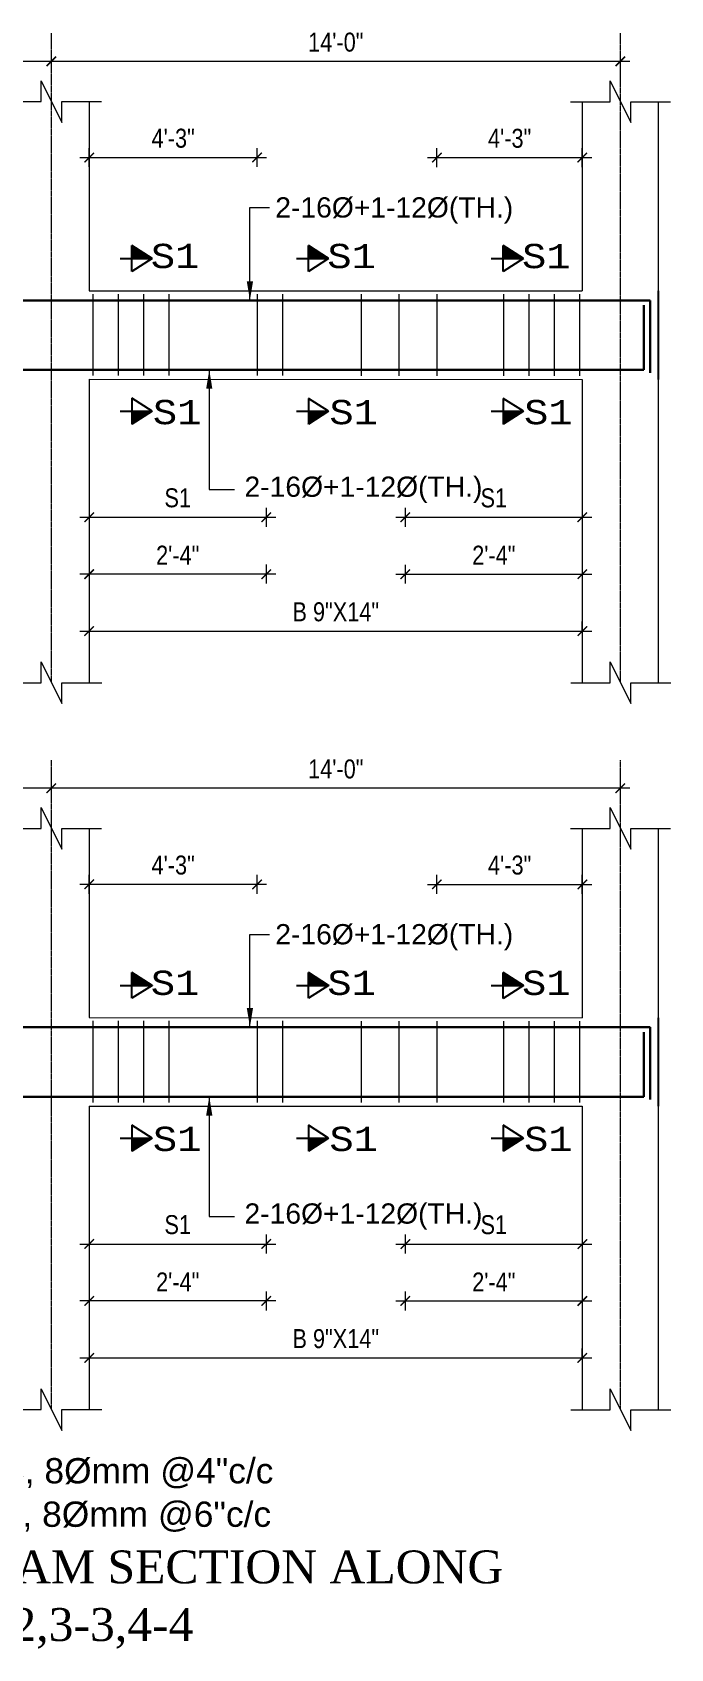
# Model space of a CAD drawing. Header units: inches. Extents: x -412 to 2766, y -9590 to -2111.
# Drawn here: x 2001 to 2203, y -6260 to -5749 of the extents above; entities that cross this region are included whole.
import ezdxf

# ---------------------------------------------------------------- set-up
doc = ezdxf.new("R2010")
doc.units = ezdxf.units.IN
doc.header["$LTSCALE"] = 0.5
doc.header["$MEASUREMENT"] = 0
doc.header["$PDMODE"] = 66
for name, pattern in [('ACAD_ISO02W100', [15, 12, -3]), ('ACAD_ISO03W100', [30, 12, -18]), ('CENTER2', [1.125, 0.75, -0.125, 0.125, -0.125])]:
    doc.linetypes.add(name, pattern=pattern)
for name, color, linetype, lineweight in [('09 CONTINUITY', 7, 'Continuous', 9), ('15 CENTER', 113, 'CENTER2', 15), ('15 TEXT', 7, 'Continuous', 15), ('20 BEAM ELEVATION', 140, 'ACAD_ISO03W100', 20), ('20 BEAM SECTION ARROW', 7, 'ACAD_ISO02W100', 20), ('20 STIRRUPS', 137, 'Continuous', 20), ('30 RENFORCEMENT', 12, 'Continuous', 30), ('DIM', 180, 'Continuous', 5), ('Profile ele', 4, 'Continuous', 25), ('RINF', 4, 'Continuous', 25)]:
    doc.layers.add(name, color=color, linetype=linetype, lineweight=lineweight)
doc.styles.add('arial', font='arial.ttf')
doc.styles.add('CUNEW', font='cour.ttf')
doc.styles.add('ordinary', font='ARIALN.TTF')
doc.styles.get("Standard").update_dxf_attribs({"font": 'arial.ttf'})
doc.styles.add('TEX8', font='cour.ttf', dxfattribs={"width": 0.75})
doc.dimstyles.new('SUREN 1', dxfattribs={"dimtxt": 0.75, "dimasz": 6, "dimexe": 1.5, "dimexo": 1.5, "dimgap": 1, "dimtad": 1, "dimdec": 1, "dimzin": 3, "dimdsep": 46, "dimlunit": 4, "dimtxsty": 'TEX8', "dimblk": 'ARCHTICK', "dimcen": 0.09375, "dimclrd": 1, "dimclre": 1, "dimclrt": 256, "dimadec": 0, "dimazin": 0, "dimtfac": 0.75, "dimtdec": 1, "dimtmove": 1, "dimatfit": 3, "dimfxl": 1, "dimtolj": 1, "dimtzin": 0, "dimlwd": 9, "dimlwe": 9, "dimarcsym": 0})
doc.dimstyles.new('SUREN 4', dxfattribs={"dimtxt": 4, "dimasz": 3, "dimexe": 3, "dimexo": 0, "dimgap": 3, "dimtad": 1, "dimdec": 0, "dimzin": 3, "dimdsep": 46, "dimlunit": 4, "dimtxsty": 'ordinary', "dimblk": 'ARCHTICK', "dimcen": 8, "dimdle": 3, "dimclrd": 1, "dimclre": 5, "dimclrt": 256, "dimadec": 3, "dimazin": 0, "dimtfac": 1, "dimtdec": 0, "dimtmove": 1, "dimatfit": 3, "dimfxl": 3, "dimfxlon": 1, "dimfrac": 1, "dimtolj": 1, "dimtzin": 0, "dimlwd": 5, "dimlwe": 5, "dimarcsym": 0})

# ---------------------------------------------------------------- blocks, each defined once
blk = doc.blocks.new('_ArchTick')
at = {"color": 0, "linetype": 'ByBlock', "const_width": 0.15}
blk.add_lwpolyline([(-0.5, -0.5), (0.5, 0.5)], dxfattribs=at)
blk = doc.blocks.new('*D1429')
at = {"layer": 'Defpoints', "color": 0, "transparency": 16777216}
for p in [(-17525.34, -17069.5), (-17469.34, -17069.5), (-17469.34, -17113.11)]:
    blk.add_point(p, dxfattribs=at)
at = {"layer": 'DIM', "color": 5, "lineweight": 5, "transparency": 16777216}
for p, q in [((-17525.34, -17110.11), (-17525.34, -17116.11)), ((-17469.34, -17110.11), (-17469.34, -17116.11))]:
    blk.add_line(p, q, dxfattribs=at)
at = {"layer": 'DIM', "color": 1, "lineweight": 5, "transparency": 16777216}
blk.add_line((-17528.34, -17113.11), (-17466.34, -17113.11), dxfattribs=at)
at = {"layer": 'DIM', "color": 1, "lineweight": 5, "transparency": 16777216, "xscale": 3, "yscale": 3, "zscale": 3, "rotation": 180}
blk.add_blockref('_ArchTick', (-17525.34, -17113.11), dxfattribs=at)
at = {"layer": 'DIM', "color": 1, "lineweight": 5, "transparency": 16777216, "xscale": 3, "yscale": 3, "zscale": 3}
blk.add_blockref('_ArchTick', (-17469.34, -17113.11), dxfattribs=at)
at = {"layer": 'DIM', "transparency": 16777216, "insert": (-17497.34, -17107.01), "char_height": 6, "attachment_point": 5, "style": 'ordinary'}
blk.add_mtext('\\A1;S1', dxfattribs=at)
blk = doc.blocks.new('*D1430')
at = {"layer": 'Defpoints', "color": 0, "transparency": 16777216}
for p in [(-17525.34, -17069.5), (-17469.34, -17069.5), (-17525.34, -17131.11)]:
    blk.add_point(p, dxfattribs=at)
at = {"layer": 'DIM', "color": 1, "lineweight": 5, "transparency": 16777216}
blk.add_line((-17466.34, -17131.11), (-17528.34, -17131.11), dxfattribs=at)
at = {"layer": 'DIM', "color": 5, "lineweight": 5, "transparency": 16777216}
for p, q in [((-17525.34, -17128.11), (-17525.34, -17134.11)), ((-17469.34, -17128.11), (-17469.34, -17134.11))]:
    blk.add_line(p, q, dxfattribs=at)
at = {"layer": 'DIM', "color": 1, "lineweight": 5, "transparency": 16777216, "xscale": 3, "yscale": 3, "zscale": 3, "rotation": 180}
blk.add_blockref('_ArchTick', (-17525.34, -17131.11), dxfattribs=at)
at = {"layer": 'DIM', "color": 1, "lineweight": 5, "transparency": 16777216, "xscale": 3, "yscale": 3, "zscale": 3}
blk.add_blockref('_ArchTick', (-17469.34, -17131.11), dxfattribs=at)
at = {"layer": 'DIM', "transparency": 16777216, "insert": (-17497.34, -17125.1), "char_height": 6, "attachment_point": 5, "style": 'ordinary'}
blk.add_mtext('\\A1;2\'-4"', dxfattribs=at)
blk = doc.blocks.new('*D1433')
at = {"layer": 'Defpoints', "color": 0, "transparency": 16777216}
for p in [(-17425.34, -17069.52), (-17369.34, -17069.52), (-17369.34, -17113.13)]:
    blk.add_point(p, dxfattribs=at)
at = {"layer": 'DIM', "color": 5, "lineweight": 5, "transparency": 16777216}
for p, q in [((-17425.34, -17110.13), (-17425.34, -17116.13)), ((-17369.34, -17110.13), (-17369.34, -17116.13))]:
    blk.add_line(p, q, dxfattribs=at)
at = {"layer": 'DIM', "color": 1, "lineweight": 5, "transparency": 16777216}
blk.add_line((-17428.34, -17113.13), (-17366.34, -17113.13), dxfattribs=at)
at = {"layer": 'DIM', "color": 1, "lineweight": 5, "transparency": 16777216, "xscale": 3, "yscale": 3, "zscale": 3, "rotation": 180}
blk.add_blockref('_ArchTick', (-17425.34, -17113.13), dxfattribs=at)
at = {"layer": 'DIM', "color": 1, "lineweight": 5, "transparency": 16777216, "xscale": 3, "yscale": 3, "zscale": 3}
blk.add_blockref('_ArchTick', (-17369.34, -17113.13), dxfattribs=at)
at = {"layer": 'DIM', "transparency": 16777216, "insert": (-17397.34, -17107.03), "char_height": 6, "attachment_point": 5, "style": 'ordinary'}
blk.add_mtext('\\A1;S1', dxfattribs=at)
blk = doc.blocks.new('*D1434')
at = {"layer": 'Defpoints', "color": 0, "transparency": 16777216}
for p in [(-17425.34, -17069.52), (-17369.34, -17069.52), (-17369.34, -17131.13)]:
    blk.add_point(p, dxfattribs=at)
at = {"layer": 'DIM', "color": 1, "lineweight": 5, "transparency": 16777216}
blk.add_line((-17428.34, -17131.13), (-17366.34, -17131.13), dxfattribs=at)
at = {"layer": 'DIM', "color": 5, "lineweight": 5, "transparency": 16777216}
for p, q in [((-17425.34, -17128.13), (-17425.34, -17134.13)), ((-17369.34, -17128.13), (-17369.34, -17134.13))]:
    blk.add_line(p, q, dxfattribs=at)
at = {"layer": 'DIM', "color": 1, "lineweight": 5, "transparency": 16777216, "xscale": 3, "yscale": 3, "zscale": 3, "rotation": 180}
blk.add_blockref('_ArchTick', (-17425.34, -17131.13), dxfattribs=at)
at = {"layer": 'DIM', "color": 1, "lineweight": 5, "transparency": 16777216, "xscale": 3, "yscale": 3, "zscale": 3}
blk.add_blockref('_ArchTick', (-17369.34, -17131.13), dxfattribs=at)
at = {"layer": 'DIM', "transparency": 16777216, "insert": (-17397.34, -17125.12), "char_height": 6, "attachment_point": 5, "style": 'ordinary'}
blk.add_mtext('\\A1;2\'-4"', dxfattribs=at)
blk = doc.blocks.new('*D1419')
at = {"layer": 'Defpoints', "color": 0, "transparency": 16777216}
for p in [(-17525.34, -17149.11), (-17369.34, -17149.13, 0), (-17369.34, -17149.13)]:
    blk.add_point(p, dxfattribs=at)
at = {"layer": 'DIM', "color": 5, "lineweight": 5, "transparency": 16777216}
for p, q in [((-17369.34, -17149.13), (-17369.34, -17146.13)), ((-17525.34, -17149.11), (-17525.34, -17152.13))]:
    blk.add_line(p, q, dxfattribs=at)
at = {"layer": 'DIM', "color": 1, "lineweight": 5, "transparency": 16777216}
blk.add_line((-17528.34, -17149.13), (-17366.34, -17149.13), dxfattribs=at)
at = {"layer": 'DIM', "color": 1, "lineweight": 5, "transparency": 16777216, "xscale": 3, "yscale": 3, "zscale": 3, "rotation": 180}
blk.add_blockref('_ArchTick', (-17525.34, -17149.13), dxfattribs=at)
at = {"layer": 'DIM', "color": 1, "lineweight": 5, "transparency": 16777216, "xscale": 3, "yscale": 3, "zscale": 3}
blk.add_blockref('_ArchTick', (-17369.34, -17149.13), dxfattribs=at)
at = {"layer": 'DIM', "transparency": 16777216, "insert": (-17447.34, -17143.07), "char_height": 6, "attachment_point": 5, "style": 'ordinary'}
blk.add_mtext('\\A1;B 9"X14"', dxfattribs=at)
blk = doc.blocks.new('*D1420')
at = {"layer": 'Defpoints', "color": 0, "transparency": 16777216}
for p in [(-17755.34, -16960.02), (-17537.34, -16960.02), (-17755.34, -16968.92)]:
    blk.add_point(p, dxfattribs=at)
at = {"layer": 'DIM', "color": 5, "lineweight": 5, "transparency": 16777216}
for p, q in [((-17755.34, -16965.92), (-17755.34, -16971.92)), ((-17537.34, -16965.92), (-17537.34, -16971.92))]:
    blk.add_line(p, q, dxfattribs=at)
at = {"layer": 'DIM', "color": 1, "lineweight": 5, "transparency": 16777216}
blk.add_line((-17534.34, -16968.92), (-17758.34, -16968.92), dxfattribs=at)
at = {"layer": 'DIM', "color": 1, "lineweight": 5, "transparency": 16777216, "xscale": 3, "yscale": 3, "zscale": 3, "rotation": 180}
blk.add_blockref('_ArchTick', (-17755.34, -16968.92), dxfattribs=at)
at = {"layer": 'DIM', "color": 1, "lineweight": 5, "transparency": 16777216, "xscale": 3, "yscale": 3, "zscale": 3}
blk.add_blockref('_ArchTick', (-17537.34, -16968.92), dxfattribs=at)
at = {"layer": 'DIM', "transparency": 16777216, "insert": (-17646.34, -16962.91), "char_height": 6, "attachment_point": 5, "style": 'ordinary'}
blk.add_mtext('\\A1;12\'-7"', dxfattribs=at)
blk = doc.blocks.new('*D1421')
at = {"layer": 'Defpoints', "color": 0, "transparency": 16777216}
for p in [(-17537.34, -16960.02), (-17357.34, -16960.04, 0), (-17537.34, -16968.94)]:
    blk.add_point(p, dxfattribs=at)
at = {"layer": 'DIM', "color": 5, "lineweight": 5, "transparency": 16777216}
for p, q in [((-17537.34, -16965.94), (-17537.34, -16971.94)), ((-17357.34, -16965.94), (-17357.34, -16971.94))]:
    blk.add_line(p, q, dxfattribs=at)
at = {"layer": 'DIM', "color": 1, "lineweight": 5, "transparency": 16777216}
blk.add_line((-17354.34, -16968.94), (-17540.34, -16968.94), dxfattribs=at)
at = {"layer": 'DIM', "color": 1, "lineweight": 5, "transparency": 16777216, "xscale": 3, "yscale": 3, "zscale": 3, "rotation": 180}
blk.add_blockref('_ArchTick', (-17537.34, -16968.94), dxfattribs=at)
at = {"layer": 'DIM', "color": 1, "lineweight": 5, "transparency": 16777216, "xscale": 3, "yscale": 3, "zscale": 3}
blk.add_blockref('_ArchTick', (-17357.34, -16968.94), dxfattribs=at)
at = {"layer": 'DIM', "transparency": 16777216, "insert": (-17447.34, -16962.88), "char_height": 6, "attachment_point": 5, "style": 'ordinary'}
blk.add_mtext('\\A1;14\'-0"', dxfattribs=at)
blk = doc.blocks.new('*D1422')
at = {"layer": 'Defpoints', "color": 0, "transparency": 16777216}
for p in [(-17472.23, -16999.34), (-17525.34, -17041.5), (-17472.23, -17046.02)]:
    blk.add_point(p, dxfattribs=at)
at = {"layer": 'DIM', "color": 5, "lineweight": 5, "transparency": 16777216}
for p, q in [((-17525.34, -17002.34), (-17525.34, -16996.34)), ((-17472.23, -17002.34), (-17472.23, -16996.34))]:
    blk.add_line(p, q, dxfattribs=at)
at = {"layer": 'DIM', "color": 1, "lineweight": 5, "transparency": 16777216}
blk.add_line((-17528.34, -16999.34), (-17469.23, -16999.34), dxfattribs=at)
at = {"layer": 'DIM', "color": 1, "lineweight": 5, "transparency": 16777216, "xscale": 3, "yscale": 3, "zscale": 3, "rotation": 180}
blk.add_blockref('_ArchTick', (-17525.34, -16999.34), dxfattribs=at)
at = {"layer": 'DIM', "color": 1, "lineweight": 5, "transparency": 16777216, "xscale": 3, "yscale": 3, "zscale": 3}
blk.add_blockref('_ArchTick', (-17472.23, -16999.34), dxfattribs=at)
at = {"layer": 'DIM', "transparency": 16777216, "insert": (-17498.78, -16993.27), "char_height": 6, "attachment_point": 5, "style": 'ordinary'}
blk.add_mtext('\\A1;4\'-3"', dxfattribs=at)
blk = doc.blocks.new('*D1423')
at = {"layer": 'Defpoints', "color": 0, "transparency": 16777216}
for p in [(-17369.34, -16999.36), (-17369.34, -17041.52), (-17415.35, -17046.02)]:
    blk.add_point(p, dxfattribs=at)
at = {"layer": 'DIM', "color": 5, "lineweight": 5, "transparency": 16777216}
for p, q in [((-17415.35, -17002.36), (-17415.35, -16996.36)), ((-17369.34, -17002.36), (-17369.34, -16996.36))]:
    blk.add_line(p, q, dxfattribs=at)
at = {"layer": 'DIM', "color": 1, "lineweight": 5, "transparency": 16777216}
blk.add_line((-17418.35, -16999.36), (-17366.34, -16999.36), dxfattribs=at)
at = {"layer": 'DIM', "color": 1, "lineweight": 5, "transparency": 16777216, "xscale": 3, "yscale": 3, "zscale": 3, "rotation": 180}
blk.add_blockref('_ArchTick', (-17415.35, -16999.36), dxfattribs=at)
at = {"layer": 'DIM', "color": 1, "lineweight": 5, "transparency": 16777216, "xscale": 3, "yscale": 3, "zscale": 3}
blk.add_blockref('_ArchTick', (-17369.34, -16999.36), dxfattribs=at)
at = {"layer": 'DIM', "transparency": 16777216, "insert": (-17392.34, -16993.29), "char_height": 6, "attachment_point": 5, "style": 'ordinary'}
blk.add_mtext('\\A1;4\'-3"', dxfattribs=at)
blk = doc.blocks.new('*D1440')
at = {"layer": 'Defpoints', "color": 0, "transparency": 16777216}
for p in [(-17525.34, -16839.61), (-17469.34, -16839.61), (-17469.34, -16883.22)]:
    blk.add_point(p, dxfattribs=at)
at = {"layer": 'DIM', "color": 5, "lineweight": 5, "transparency": 16777216}
for p, q in [((-17525.34, -16880.22), (-17525.34, -16886.22)), ((-17469.34, -16880.22), (-17469.34, -16886.22))]:
    blk.add_line(p, q, dxfattribs=at)
at = {"layer": 'DIM', "color": 1, "lineweight": 5, "transparency": 16777216}
blk.add_line((-17528.34, -16883.22), (-17466.34, -16883.22), dxfattribs=at)
at = {"layer": 'DIM', "color": 1, "lineweight": 5, "transparency": 16777216, "xscale": 3, "yscale": 3, "zscale": 3, "rotation": 180}
blk.add_blockref('_ArchTick', (-17525.34, -16883.22), dxfattribs=at)
at = {"layer": 'DIM', "color": 1, "lineweight": 5, "transparency": 16777216, "xscale": 3, "yscale": 3, "zscale": 3}
blk.add_blockref('_ArchTick', (-17469.34, -16883.22), dxfattribs=at)
at = {"layer": 'DIM', "transparency": 16777216, "insert": (-17497.34, -16877.12), "char_height": 6, "attachment_point": 5, "style": 'ordinary'}
blk.add_mtext('\\A1;S1', dxfattribs=at)
blk = doc.blocks.new('*D1441')
at = {"layer": 'Defpoints', "color": 0, "transparency": 16777216}
for p in [(-17525.34, -16839.61), (-17469.34, -16839.61), (-17525.34, -16901.22)]:
    blk.add_point(p, dxfattribs=at)
at = {"layer": 'DIM', "color": 1, "lineweight": 5, "transparency": 16777216}
blk.add_line((-17466.34, -16901.22), (-17528.34, -16901.22), dxfattribs=at)
at = {"layer": 'DIM', "color": 5, "lineweight": 5, "transparency": 16777216}
for p, q in [((-17525.34, -16898.22), (-17525.34, -16904.22)), ((-17469.34, -16898.22), (-17469.34, -16904.22))]:
    blk.add_line(p, q, dxfattribs=at)
at = {"layer": 'DIM', "color": 1, "lineweight": 5, "transparency": 16777216, "xscale": 3, "yscale": 3, "zscale": 3, "rotation": 180}
blk.add_blockref('_ArchTick', (-17525.34, -16901.22), dxfattribs=at)
at = {"layer": 'DIM', "color": 1, "lineweight": 5, "transparency": 16777216, "xscale": 3, "yscale": 3, "zscale": 3}
blk.add_blockref('_ArchTick', (-17469.34, -16901.22), dxfattribs=at)
at = {"layer": 'DIM', "transparency": 16777216, "insert": (-17497.34, -16895.21), "char_height": 6, "attachment_point": 5, "style": 'ordinary'}
blk.add_mtext('\\A1;2\'-4"', dxfattribs=at)
blk = doc.blocks.new('*D1444')
at = {"layer": 'Defpoints', "color": 0, "transparency": 16777216}
for p in [(-17425.34, -16839.63), (-17369.34, -16839.63), (-17369.34, -16883.24)]:
    blk.add_point(p, dxfattribs=at)
at = {"layer": 'DIM', "color": 5, "lineweight": 5, "transparency": 16777216}
for p, q in [((-17425.34, -16880.24), (-17425.34, -16886.24)), ((-17369.34, -16880.24), (-17369.34, -16886.24))]:
    blk.add_line(p, q, dxfattribs=at)
at = {"layer": 'DIM', "color": 1, "lineweight": 5, "transparency": 16777216}
blk.add_line((-17428.34, -16883.24), (-17366.34, -16883.24), dxfattribs=at)
at = {"layer": 'DIM', "color": 1, "lineweight": 5, "transparency": 16777216, "xscale": 3, "yscale": 3, "zscale": 3, "rotation": 180}
blk.add_blockref('_ArchTick', (-17425.34, -16883.24), dxfattribs=at)
at = {"layer": 'DIM', "color": 1, "lineweight": 5, "transparency": 16777216, "xscale": 3, "yscale": 3, "zscale": 3}
blk.add_blockref('_ArchTick', (-17369.34, -16883.24), dxfattribs=at)
at = {"layer": 'DIM', "transparency": 16777216, "insert": (-17397.34, -16877.14), "char_height": 6, "attachment_point": 5, "style": 'ordinary'}
blk.add_mtext('\\A1;S1', dxfattribs=at)
blk = doc.blocks.new('*D1445')
at = {"layer": 'Defpoints', "color": 0, "transparency": 16777216}
for p in [(-17425.34, -16839.63), (-17369.34, -16839.63), (-17369.34, -16901.24)]:
    blk.add_point(p, dxfattribs=at)
at = {"layer": 'DIM', "color": 1, "lineweight": 5, "transparency": 16777216}
blk.add_line((-17428.34, -16901.24), (-17366.34, -16901.24), dxfattribs=at)
at = {"layer": 'DIM', "color": 5, "lineweight": 5, "transparency": 16777216}
for p, q in [((-17425.34, -16898.24), (-17425.34, -16904.24)), ((-17369.34, -16898.24), (-17369.34, -16904.24))]:
    blk.add_line(p, q, dxfattribs=at)
at = {"layer": 'DIM', "color": 1, "lineweight": 5, "transparency": 16777216, "xscale": 3, "yscale": 3, "zscale": 3, "rotation": 180}
blk.add_blockref('_ArchTick', (-17425.34, -16901.24), dxfattribs=at)
at = {"layer": 'DIM', "color": 1, "lineweight": 5, "transparency": 16777216, "xscale": 3, "yscale": 3, "zscale": 3}
blk.add_blockref('_ArchTick', (-17369.34, -16901.24), dxfattribs=at)
at = {"layer": 'DIM', "transparency": 16777216, "insert": (-17397.34, -16895.23), "char_height": 6, "attachment_point": 5, "style": 'ordinary'}
blk.add_mtext('\\A1;2\'-4"', dxfattribs=at)
blk = doc.blocks.new('*D1447')
at = {"layer": 'Defpoints', "color": 0, "transparency": 16777216}
for p in [(-17525.34, -16919.22), (-17369.34, -16919.24, 0), (-17369.34, -16919.24)]:
    blk.add_point(p, dxfattribs=at)
at = {"layer": 'DIM', "color": 5, "lineweight": 5, "transparency": 16777216}
for p, q in [((-17369.34, -16919.24), (-17369.34, -16916.24)), ((-17525.34, -16919.22), (-17525.34, -16922.24))]:
    blk.add_line(p, q, dxfattribs=at)
at = {"layer": 'DIM', "color": 1, "lineweight": 5, "transparency": 16777216}
blk.add_line((-17528.34, -16919.24), (-17366.34, -16919.24), dxfattribs=at)
at = {"layer": 'DIM', "color": 1, "lineweight": 5, "transparency": 16777216, "xscale": 3, "yscale": 3, "zscale": 3, "rotation": 180}
blk.add_blockref('_ArchTick', (-17525.34, -16919.24), dxfattribs=at)
at = {"layer": 'DIM', "color": 1, "lineweight": 5, "transparency": 16777216, "xscale": 3, "yscale": 3, "zscale": 3}
blk.add_blockref('_ArchTick', (-17369.34, -16919.24), dxfattribs=at)
at = {"layer": 'DIM', "transparency": 16777216, "insert": (-17447.34, -16913.18), "char_height": 6, "attachment_point": 5, "style": 'ordinary'}
blk.add_mtext('\\A1;B 9"X14"', dxfattribs=at)
blk = doc.blocks.new('*D1448')
at = {"layer": 'Defpoints', "color": 0, "transparency": 16777216}
for p in [(-17755.34, -16730.13), (-17537.34, -16730.13), (-17755.34, -16739.03)]:
    blk.add_point(p, dxfattribs=at)
at = {"layer": 'DIM', "color": 5, "lineweight": 5, "transparency": 16777216}
for p, q in [((-17755.34, -16736.03), (-17755.34, -16742.03)), ((-17537.34, -16736.03), (-17537.34, -16742.03))]:
    blk.add_line(p, q, dxfattribs=at)
at = {"layer": 'DIM', "color": 1, "lineweight": 5, "transparency": 16777216}
blk.add_line((-17534.34, -16739.03), (-17758.34, -16739.03), dxfattribs=at)
at = {"layer": 'DIM', "color": 1, "lineweight": 5, "transparency": 16777216, "xscale": 3, "yscale": 3, "zscale": 3, "rotation": 180}
blk.add_blockref('_ArchTick', (-17755.34, -16739.03), dxfattribs=at)
at = {"layer": 'DIM', "color": 1, "lineweight": 5, "transparency": 16777216, "xscale": 3, "yscale": 3, "zscale": 3}
blk.add_blockref('_ArchTick', (-17537.34, -16739.03), dxfattribs=at)
at = {"layer": 'DIM', "transparency": 16777216, "insert": (-17646.34, -16733.02), "char_height": 6, "attachment_point": 5, "style": 'ordinary'}
blk.add_mtext('\\A1;12\'-7"', dxfattribs=at)
blk = doc.blocks.new('*D1449')
at = {"layer": 'Defpoints', "color": 0, "transparency": 16777216}
for p in [(-17537.34, -16730.13), (-17357.34, -16730.15, 0), (-17537.34, -16739.05)]:
    blk.add_point(p, dxfattribs=at)
at = {"layer": 'DIM', "color": 5, "lineweight": 5, "transparency": 16777216}
for p, q in [((-17537.34, -16736.05), (-17537.34, -16742.05)), ((-17357.34, -16736.05), (-17357.34, -16742.05))]:
    blk.add_line(p, q, dxfattribs=at)
at = {"layer": 'DIM', "color": 1, "lineweight": 5, "transparency": 16777216}
blk.add_line((-17354.34, -16739.05), (-17540.34, -16739.05), dxfattribs=at)
at = {"layer": 'DIM', "color": 1, "lineweight": 5, "transparency": 16777216, "xscale": 3, "yscale": 3, "zscale": 3, "rotation": 180}
blk.add_blockref('_ArchTick', (-17537.34, -16739.05), dxfattribs=at)
at = {"layer": 'DIM', "color": 1, "lineweight": 5, "transparency": 16777216, "xscale": 3, "yscale": 3, "zscale": 3}
blk.add_blockref('_ArchTick', (-17357.34, -16739.05), dxfattribs=at)
at = {"layer": 'DIM', "transparency": 16777216, "insert": (-17447.34, -16732.99), "char_height": 6, "attachment_point": 5, "style": 'ordinary'}
blk.add_mtext('\\A1;14\'-0"', dxfattribs=at)
blk = doc.blocks.new('*D1450')
at = {"layer": 'Defpoints', "color": 0, "transparency": 16777216}
for p in [(-17472.23, -16769.45), (-17525.34, -16811.61), (-17472.23, -16816.13)]:
    blk.add_point(p, dxfattribs=at)
at = {"layer": 'DIM', "color": 5, "lineweight": 5, "transparency": 16777216}
for p, q in [((-17525.34, -16772.45), (-17525.34, -16766.45)), ((-17472.23, -16772.45), (-17472.23, -16766.45))]:
    blk.add_line(p, q, dxfattribs=at)
at = {"layer": 'DIM', "color": 1, "lineweight": 5, "transparency": 16777216}
blk.add_line((-17528.34, -16769.45), (-17469.23, -16769.45), dxfattribs=at)
at = {"layer": 'DIM', "color": 1, "lineweight": 5, "transparency": 16777216, "xscale": 3, "yscale": 3, "zscale": 3, "rotation": 180}
blk.add_blockref('_ArchTick', (-17525.34, -16769.45), dxfattribs=at)
at = {"layer": 'DIM', "color": 1, "lineweight": 5, "transparency": 16777216, "xscale": 3, "yscale": 3, "zscale": 3}
blk.add_blockref('_ArchTick', (-17472.23, -16769.45), dxfattribs=at)
at = {"layer": 'DIM', "transparency": 16777216, "insert": (-17498.78, -16763.38), "char_height": 6, "attachment_point": 5, "style": 'ordinary'}
blk.add_mtext('\\A1;4\'-3"', dxfattribs=at)
blk = doc.blocks.new('*D1451')
at = {"layer": 'Defpoints', "color": 0, "transparency": 16777216}
for p in [(-17369.34, -16769.47), (-17369.34, -16811.63), (-17415.35, -16816.13)]:
    blk.add_point(p, dxfattribs=at)
at = {"layer": 'DIM', "color": 5, "lineweight": 5, "transparency": 16777216}
for p, q in [((-17415.35, -16772.47), (-17415.35, -16766.47)), ((-17369.34, -16772.47), (-17369.34, -16766.47))]:
    blk.add_line(p, q, dxfattribs=at)
at = {"layer": 'DIM', "color": 1, "lineweight": 5, "transparency": 16777216}
blk.add_line((-17418.35, -16769.47), (-17366.34, -16769.47), dxfattribs=at)
at = {"layer": 'DIM', "color": 1, "lineweight": 5, "transparency": 16777216, "xscale": 3, "yscale": 3, "zscale": 3, "rotation": 180}
blk.add_blockref('_ArchTick', (-17415.35, -16769.47), dxfattribs=at)
at = {"layer": 'DIM', "color": 1, "lineweight": 5, "transparency": 16777216, "xscale": 3, "yscale": 3, "zscale": 3}
blk.add_blockref('_ArchTick', (-17369.34, -16769.47), dxfattribs=at)
at = {"layer": 'DIM', "transparency": 16777216, "insert": (-17392.34, -16763.4), "char_height": 6, "attachment_point": 5, "style": 'ordinary'}
blk.add_mtext('\\A1;4\'-3"', dxfattribs=at)
blk = doc.blocks.new('51')
at = {"layer": 'RINF'}
h = blk.add_hatch(dxfattribs=at)
h.set_pattern_fill('ANSI31', color=1, scale=0.029257, style=0)
h.set_pattern_definition([(135.000000013, (-87441.2542703, -32190.0398968), (0.00271529004177, 0.00271529004057), [])])
h.paths.add_polyline_path([(-17511.84, -16797.31), (-17505.44, -16801.4), (-17511.84, -16801.4)])
h = blk.add_hatch(dxfattribs=at)
h.set_pattern_fill('ANSI31', color=1, scale=0.029257, style=0)
h.set_pattern_definition([(135.000000013, (-87783.414009, -32190.049755), (0.00271529004177, 0.00271529004057), [])])
h.paths.add_polyline_path([(-17456, -16797.32), (-17449.59, -16801.41), (-17456, -16801.41)])
h = blk.add_hatch(dxfattribs=at)
h.set_pattern_fill('ANSI31', color=1, scale=0.029257, style=0)
h.set_pattern_definition([(135.000000013, (-87323.8220682, -32190.059613), (0.00271529004177, 0.00271529004057), [])])
h.paths.add_polyline_path([(-17394.41, -16797.33), (-17388, -16801.42), (-17394.41, -16801.42)])
h = blk.add_hatch(dxfattribs=at)
h.set_pattern_fill('ANSI31', color=1, scale=1.6, style=0)
h.set_pattern_definition([(135.000000013, (-3812514.86467, -833982.8604), (0.148492424155, 0.148492424089), [])])
h.paths.add_polyline_path([(-17511.84, -16853.8), (-17505.44, -16849.71), (-17511.84, -16849.71)])
h = blk.add_hatch(dxfattribs=at)
h.set_pattern_fill('ANSI31', color=1, scale=1.6, style=0)
h.set_pattern_definition([(135.000000013, (-3812857.0244, -833982.87026), (0.148492424155, 0.148492424089), [])])
h.paths.add_polyline_path([(-17456, -16853.81), (-17449.59, -16849.72), (-17456, -16849.72)])
h = blk.add_hatch(dxfattribs=at)
h.set_pattern_fill('ANSI31', color=1, scale=1.6, style=0)
h.set_pattern_definition([(135.000000013, (-3812397.43246, -833982.88012), (0.148492424155, 0.148492424089), [])])
h.paths.add_polyline_path([(-17394.41, -16853.82), (-17388, -16849.73), (-17394.41, -16849.73)])
h = blk.add_hatch(dxfattribs=at)
h.set_pattern_fill('ANSI31', color=1, scale=0.029257, style=0)
h.set_pattern_definition([(135.000000013, (-87441.2542703, -32419.9295203), (0.00271529004177, 0.00271529004057), [])])
h.paths.add_polyline_path([(-17511.84, -17027.2), (-17505.44, -17031.29), (-17511.84, -17031.29)])
h = blk.add_hatch(dxfattribs=at)
h.set_pattern_fill('ANSI31', color=1, scale=0.029257, style=0)
h.set_pattern_definition([(135.000000013, (-87783.414009, -32419.9393783), (0.00271529004177, 0.00271529004057), [])])
h.paths.add_polyline_path([(-17456, -17027.21), (-17449.59, -17031.3), (-17456, -17031.3)])
h = blk.add_hatch(dxfattribs=at)
h.set_pattern_fill('ANSI31', color=1, scale=0.029257, style=0)
h.set_pattern_definition([(135.000000013, (-87323.8220682, -32419.9492364), (0.00271529004177, 0.00271529004057), [])])
h.paths.add_polyline_path([(-17394.41, -17027.22), (-17388, -17031.31), (-17394.41, -17031.31)])
h = blk.add_hatch(dxfattribs=at)
h.set_pattern_fill('ANSI31', color=1, scale=1.6, style=0)
h.set_pattern_definition([(135.000000013, (-3812514.86467, -834212.75003), (0.148492424155, 0.148492424089), [])])
h.paths.add_polyline_path([(-17511.84, -17083.69), (-17505.44, -17079.6), (-17511.84, -17079.6)])
h = blk.add_hatch(dxfattribs=at)
h.set_pattern_fill('ANSI31', color=1, scale=1.6, style=0)
h.set_pattern_definition([(135.000000013, (-3812857.0244, -834212.75989), (0.148492424155, 0.148492424089), [])])
h.paths.add_polyline_path([(-17456, -17083.7), (-17449.59, -17079.61), (-17456, -17079.61)])
h = blk.add_hatch(dxfattribs=at)
h.set_pattern_fill('ANSI31', color=1, scale=1.6, style=0)
h.set_pattern_definition([(135.000000013, (-3812397.43246, -834212.76974), (0.148492424155, 0.148492424089), [])])
h.paths.add_polyline_path([(-17394.41, -17083.71), (-17388, -17079.62), (-17394.41, -17079.62)])
at = {"layer": '09 CONTINUITY', "color": 2, "lineweight": 5, "ltscale": 25, "elevation": 0}
for points in [[(-17553.06, -16751.78), (-17540.56, -16751.78), (-17540.56, -16745.15), (-17534.02, -16758.33), (-17534.02, -16751.78), (-17521.44, -16751.78)], [(-17373.06, -16751.8), (-17360.56, -16751.8), (-17360.56, -16745.17), (-17354.02, -16758.35), (-17354.02, -16751.8), (-17341.44, -16751.8)], [(-17553.01, -16935.61), (-17540.51, -16935.61), (-17540.51, -16928.98), (-17533.97, -16942.16), (-17533.97, -16935.61), (-17521.39, -16935.61)], [(-17373.01, -16935.63), (-17360.51, -16935.63), (-17360.51, -16929), (-17353.97, -16942.18), (-17353.97, -16935.63), (-17341.39, -16935.63)], [(-17553.06, -16981.67), (-17540.56, -16981.67), (-17540.56, -16975.04), (-17534.02, -16988.22), (-17534.02, -16981.67), (-17521.44, -16981.67)], [(-17373.06, -16981.69), (-17360.56, -16981.69), (-17360.56, -16975.06), (-17354.02, -16988.24), (-17354.02, -16981.69), (-17341.44, -16981.69)], [(-17553.01, -17165.5), (-17540.51, -17165.5), (-17540.51, -17158.87), (-17533.97, -17172.05), (-17533.97, -17165.5), (-17521.39, -17165.5)], [(-17373.01, -17165.52), (-17360.51, -17165.52), (-17360.51, -17158.89), (-17353.97, -17172.07), (-17353.97, -17165.52), (-17341.39, -17165.52)]]:
    blk.add_lwpolyline(points, dxfattribs=at)
at = {"layer": '15 CENTER', "ltscale": 0.05}
for p, q in [((-17537.34, -16730.13), (-17537.34, -16935.37)), ((-17357.34, -16730.15, 0), (-17357.34, -16935.39, 0)), ((-17537.34, -16960.02), (-17537.34, -17165.26)), ((-17357.34, -16960.04, 0), (-17357.34, -17165.28, 0))]:
    blk.add_line(p, q, dxfattribs=at)
at = {"layer": '20 BEAM ELEVATION', "linetype": 'ByBlock', "ltscale": 20}
for p, q in [((-17525.34, -16751.78), (-17525.34, -16811.61)), ((-17369.34, -16751.8, 0), (-17369.34, -16811.63, 0)), ((-17345.34, -16751.8, 0), (-17345.34, -16811.63, 0)), ((-17525.34, -16811.61), (-17369.34, -16811.63, 0)), ((-17525.34, -16839.61), (-17525.34, -16935.61)), ((-17525.34, -16839.61), (-17369.34, -16839.63, 0)), ((-17369.34, -16839.63, 0), (-17369.34, -16935.63, 0)), ((-17345.34, -16839.63, 0), (-17345.34, -16935.63, 0)), ((-17525.34, -16981.67), (-17525.34, -17041.5)), ((-17369.34, -16981.69, 0), (-17369.34, -17041.52, 0)), ((-17345.34, -16981.69, 0), (-17345.34, -17041.52, 0)), ((-17525.34, -17041.5), (-17369.34, -17041.52, 0)), ((-17525.34, -17069.5), (-17525.34, -17165.5)), ((-17525.34, -17069.5), (-17369.34, -17069.52, 0)), ((-17369.34, -17069.52, 0), (-17369.34, -17165.52, 0)), ((-17345.34, -17069.52, 0), (-17345.34, -17165.52, 0))]:
    blk.add_line(p, q, dxfattribs=at)
at = {"layer": '20 STIRRUPS'}
for p, q in [((-17524.15, -16812.67), (-17524.15, -16838.45)), ((-17516.15, -16812.67), (-17516.15, -16838.45)), ((-17508.15, -16812.67), (-17508.15, -16838.45)), ((-17500.15, -16812.67), (-17500.15, -16838.45)), ((-17472.23, -16812.67), (-17472.23, -16838.45)), ((-17464.23, -16812.67), (-17464.23, -16838.45)), ((-17439.35, -16812.69, 0), (-17439.35, -16838.47, 0)), ((-17427.35, -16812.69, 0), (-17427.35, -16838.47, 0)), ((-17415.35, -16812.69, 0), (-17415.35, -16838.47, 0)), ((-17394.23, -16812.69, 0), (-17394.23, -16838.47, 0)), ((-17386.23, -16812.69, 0), (-17386.23, -16838.47, 0)), ((-17378.23, -16812.69, 0), (-17378.23, -16838.47, 0)), ((-17370.23, -16812.69, 0), (-17370.23, -16838.47, 0)), ((-17524.15, -17042.56), (-17524.15, -17068.34)), ((-17516.15, -17042.56), (-17516.15, -17068.34)), ((-17508.15, -17042.56), (-17508.15, -17068.34)), ((-17500.15, -17042.56), (-17500.15, -17068.34)), ((-17472.23, -17042.56), (-17472.23, -17068.34)), ((-17464.23, -17042.56), (-17464.23, -17068.34)), ((-17439.35, -17042.58, 0), (-17439.35, -17068.36, 0)), ((-17427.35, -17042.58, 0), (-17427.35, -17068.36, 0)), ((-17415.35, -17042.58, 0), (-17415.35, -17068.36, 0)), ((-17394.23, -17042.58, 0), (-17394.23, -17068.36, 0)), ((-17386.23, -17042.58, 0), (-17386.23, -17068.36, 0)), ((-17378.23, -17042.58, 0), (-17378.23, -17068.36, 0)), ((-17370.23, -17042.58, 0), (-17370.23, -17068.36, 0))]:
    blk.add_line(p, q, dxfattribs=at)
at = {"layer": '30 RENFORCEMENT', "lineweight": 30, "ltscale": 0.75}
for p, q in [((-17763.65, -16814.64), (-17347.87, -16814.66, 0)), ((-17347.87, -16814.66, 0), (-17347.87, -16837.55, 0)), ((-17349.87, -16816.19, 0), (-17349.87, -16836.63, 0)), ((-17761.65, -16836.61), (-17349.87, -16836.63, 0)), ((-17763.65, -17044.53), (-17347.87, -17044.55, 0)), ((-17347.87, -17044.55, 0), (-17347.87, -17067.44, 0)), ((-17349.87, -17046.08, 0), (-17349.87, -17066.52, 0)), ((-17761.65, -17066.5), (-17349.87, -17066.52, 0))]:
    blk.add_line(p, q, dxfattribs=at)
at = {"layer": 'Profile ele'}
for p, q in [((-17345.34, -16811.63, 0), (-17345.34, -16839.63, 0)), ((-17345.34, -17041.52, 0), (-17345.34, -17069.52, 0))]:
    blk.add_line(p, q, dxfattribs=at)
at = {"layer": 'RINF', "color": 1}
for p, q in [((-17511.84, -16805.49), (-17511.84, -16797.31)), ((-17505.44, -16801.4), (-17511.84, -16797.31)), ((-17456, -16805.5, 0), (-17456, -16797.32, 0)), ((-17449.59, -16801.41, 0), (-17456, -16797.32, 0)), ((-17394.41, -16805.51, 0), (-17394.41, -16797.33, 0)), ((-17388, -16801.42, 0), (-17394.41, -16797.33, 0)), ((-17515.58, -16801.4), (-17505.44, -16801.4)), ((-17505.44, -16801.4), (-17511.84, -16805.49)), ((-17459.74, -16801.41, 0), (-17449.59, -16801.41, 0)), ((-17449.59, -16801.41, 0), (-17456, -16805.5, 0)), ((-17398.15, -16801.42, 0), (-17388, -16801.42, 0)), ((-17388, -16801.42, 0), (-17394.41, -16805.51, 0)), ((-17515.58, -16849.71, 0), (-17505.44, -16849.71, 0)), ((-17511.84, -16845.62, 0), (-17511.84, -16853.8, 0)), ((-17505.44, -16849.71, 0), (-17511.84, -16845.62, 0)), ((-17505.44, -16849.71, 0), (-17511.84, -16853.8, 0)), ((-17459.74, -16849.72, 0), (-17449.59, -16849.72, 0)), ((-17456, -16845.63, 0), (-17456, -16853.81, 0)), ((-17449.59, -16849.72, 0), (-17456, -16845.63, 0)), ((-17449.59, -16849.72, 0), (-17456, -16853.81, 0)), ((-17398.15, -16849.73, 0), (-17388, -16849.73, 0)), ((-17394.41, -16845.64, 0), (-17394.41, -16853.82, 0)), ((-17388, -16849.73, 0), (-17394.41, -16845.64, 0)), ((-17388, -16849.73, 0), (-17394.41, -16853.82, 0)), ((-17511.84, -17035.38), (-17511.84, -17027.2)), ((-17505.44, -17031.29), (-17511.84, -17027.2)), ((-17456, -17035.39, 0), (-17456, -17027.21, 0)), ((-17449.59, -17031.3, 0), (-17456, -17027.21, 0)), ((-17394.41, -17035.4, 0), (-17394.41, -17027.22, 0)), ((-17388, -17031.31, 0), (-17394.41, -17027.22, 0)), ((-17515.58, -17031.29), (-17505.44, -17031.29)), ((-17505.44, -17031.29), (-17511.84, -17035.38)), ((-17459.74, -17031.3, 0), (-17449.59, -17031.3, 0)), ((-17449.59, -17031.3, 0), (-17456, -17035.39, 0)), ((-17398.15, -17031.31, 0), (-17388, -17031.31, 0)), ((-17388, -17031.31, 0), (-17394.41, -17035.4, 0)), ((-17511.84, -17075.51, 0), (-17511.84, -17083.69, 0)), ((-17505.44, -17079.6, 0), (-17511.84, -17075.51, 0)), ((-17456, -17075.52, 0), (-17456, -17083.7, 0)), ((-17449.59, -17079.61, 0), (-17456, -17075.52, 0)), ((-17394.41, -17075.53, 0), (-17394.41, -17083.71, 0)), ((-17388, -17079.62, 0), (-17394.41, -17075.53, 0)), ((-17515.58, -17079.6, 0), (-17505.44, -17079.6, 0)), ((-17505.44, -17079.6, 0), (-17511.84, -17083.69, 0)), ((-17459.74, -17079.61, 0), (-17449.59, -17079.61, 0)), ((-17449.59, -17079.61, 0), (-17456, -17083.7, 0)), ((-17398.15, -17079.62, 0), (-17388, -17079.62, 0)), ((-17388, -17079.62, 0), (-17394.41, -17083.71, 0))]:
    blk.add_line(p, q, dxfattribs=at)
at = {"layer": '15 TEXT', "style": 'arial'}
for p in [(-17466.48, -16788.43, 0), (-17476.21, -16876.77, 0), (-17466.48, -17018.32, 0), (-17476.21, -17106.66, 0)]:
    blk.add_text('2-16%%C+1-12%%C(TH.)', height=6.4, dxfattribs=at).set_placement(p)
at = {"layer": '15 TEXT', "char_height": 8, "width": 214.0919}
for s, insert, attachment_point in [('S1 = STIRRUPS, 8%%Cmm @4"c/c', (-17628.62, -17180.82, 0), 1), ('S2 = STIRRUPS, 8%%Cmm @6"c/c', (-17548.57, -17194.56, 0), 2)]:
    blk.add_mtext(s, dxfattribs=dict(at, insert=insert, attachment_point=attachment_point))
at = {"layer": '15 TEXT', "char_height": 10.4, "attachment_point": 2, "style": 'arial'}
for s, insert, width in [('{\\fTimes New Roman|b0|i0|c0|p18;LONGITUDINAL BEAM SECTION ALONG }', (-17542.9, -17210.03, 0), 641.259), ('{\\fTimes New Roman|b0|i0|c0|p18;Grid 2-2,3-3,4-4}', (-17544.07, -17228.26, 0), 354.6503)]:
    blk.add_mtext(s, dxfattribs=dict(at, insert=insert, width=width))
at = {"layer": '20 BEAM SECTION ARROW', "color": 2, "style": 'CUNEW'}
for p in [(-17505.86, -16804.43), (-17450.02, -16804.44, 0), (-17388.43, -16804.45, 0), (-17505.21, -16853.8, 0), (-17449.37, -16853.81, 0), (-17387.78, -16853.82, 0), (-17505.86, -17034.32), (-17450.02, -17034.33, 0), (-17388.43, -17034.34, 0), (-17505.21, -17083.69, 0), (-17449.37, -17083.7, 0), (-17387.78, -17083.71, 0)]:
    blk.add_text('S1', height=7.68, rotation=360, dxfattribs=at).set_placement(p)
at = {"layer": 'DIM'}
for base, p1, p2, text, picture, middle in [((-17755.34, -16739.03), (-17537.34, -16730.13), (-17755.34, -16730.13), '12\'-7"', '*D1448', (-17646.34, -16733.02)), ((-17537.34, -16739.05), (-17357.34, -16730.15, 0), (-17537.34, -16730.13), '14\'-0"', '*D1449', (-17447.34, -16732.99)), ((-17472.23, -16769.45), (-17525.34, -16811.61), (-17472.23, -16816.13), '4\'-3"', '*D1450', (-17498.78, -16763.38)), ((-17369.34, -16769.47, 0), (-17415.35, -16816.13, 0), (-17369.34, -16811.63, 0), '4\'-3"', '*D1451', (-17392.34, -16763.4, 0)), ((-17469.34, -16883.22), (-17525.34, -16839.61), (-17469.34, -16839.61), 'S1', '*D1440', (-17497.34, -16877.12)), ((-17525.34, -16901.22), (-17469.34, -16839.61), (-17525.34, -16839.61), '2\'-4"', '*D1441', (-17497.34, -16895.21)), ((-17369.34, -16883.24, 0), (-17425.34, -16839.63, 0), (-17369.34, -16839.63, 0), 'S1', '*D1444', (-17397.34, -16877.14, 0)), ((-17369.34, -16901.24, 0), (-17425.34, -16839.63, 0), (-17369.34, -16839.63, 0), '2\'-4"', '*D1445', (-17397.34, -16895.23, 0)), ((-17369.34, -16919.24), (-17525.34, -16919.22), (-17369.34, -16919.24, 0), 'B 9"X14"', '*D1447', (-17447.34, -16913.18)), ((-17755.34, -16968.92), (-17537.34, -16960.02), (-17755.34, -16960.02), '12\'-7"', '*D1420', (-17646.34, -16962.91)), ((-17537.34, -16968.94), (-17357.34, -16960.04, 0), (-17537.34, -16960.02), '14\'-0"', '*D1421', (-17447.34, -16962.88)), ((-17472.23, -16999.34), (-17525.34, -17041.5), (-17472.23, -17046.02), '4\'-3"', '*D1422', (-17498.78, -16993.27)), ((-17369.34, -16999.36, 0), (-17415.35, -17046.02, 0), (-17369.34, -17041.52, 0), '4\'-3"', '*D1423', (-17392.34, -16993.29, 0)), ((-17469.34, -17113.11), (-17525.34, -17069.5), (-17469.34, -17069.5), 'S1', '*D1429', (-17497.34, -17107.01)), ((-17525.34, -17131.11), (-17469.34, -17069.5), (-17525.34, -17069.5), '2\'-4"', '*D1430', (-17497.34, -17125.1)), ((-17369.34, -17113.13, 0), (-17425.34, -17069.52, 0), (-17369.34, -17069.52, 0), 'S1', '*D1433', (-17397.34, -17107.03, 0)), ((-17369.34, -17131.13, 0), (-17425.34, -17069.52, 0), (-17369.34, -17069.52, 0), '2\'-4"', '*D1434', (-17397.34, -17125.12, 0)), ((-17369.34, -17149.13), (-17525.34, -17149.11), (-17369.34, -17149.13, 0), 'B 9"X14"', '*D1419', (-17447.34, -17143.07))]:
    dim = blk.add_linear_dim(base=base, p1=p1, p2=p2, text=text, dimstyle='SUREN 4', override={"dimtxt": 6}, dxfattribs=at)
    dim.commit()
    dim.dimension.update_dxf_attribs({"geometry": picture, "text_midpoint": middle})
at = {"layer": '15 TEXT'}
for points in [[(-17474.5, -16814.61, 0), (-17474.5, -16785.28, 0), (-17468.32, -16785.28, 0)], [(-17487.36, -16836.61), (-17487.39, -16874.47), (-17479.43, -16874.47)], [(-17474.5, -17044.5, 0), (-17474.5, -17015.17, 0), (-17468.32, -17015.17, 0)], [(-17487.36, -17066.5), (-17487.39, -17104.36), (-17479.43, -17104.36)]]:
    blk.add_leader(points, dimstyle='SUREN 1', dxfattribs=at)

msp = doc.modelspace()

# ---------------------------------------------------------------- block references
at = {"layer": 'Profile ele'}
msp.add_blockref('51', (19544.46, 10981.14), dxfattribs=at)

doc.saveas('drawing.dxf')
